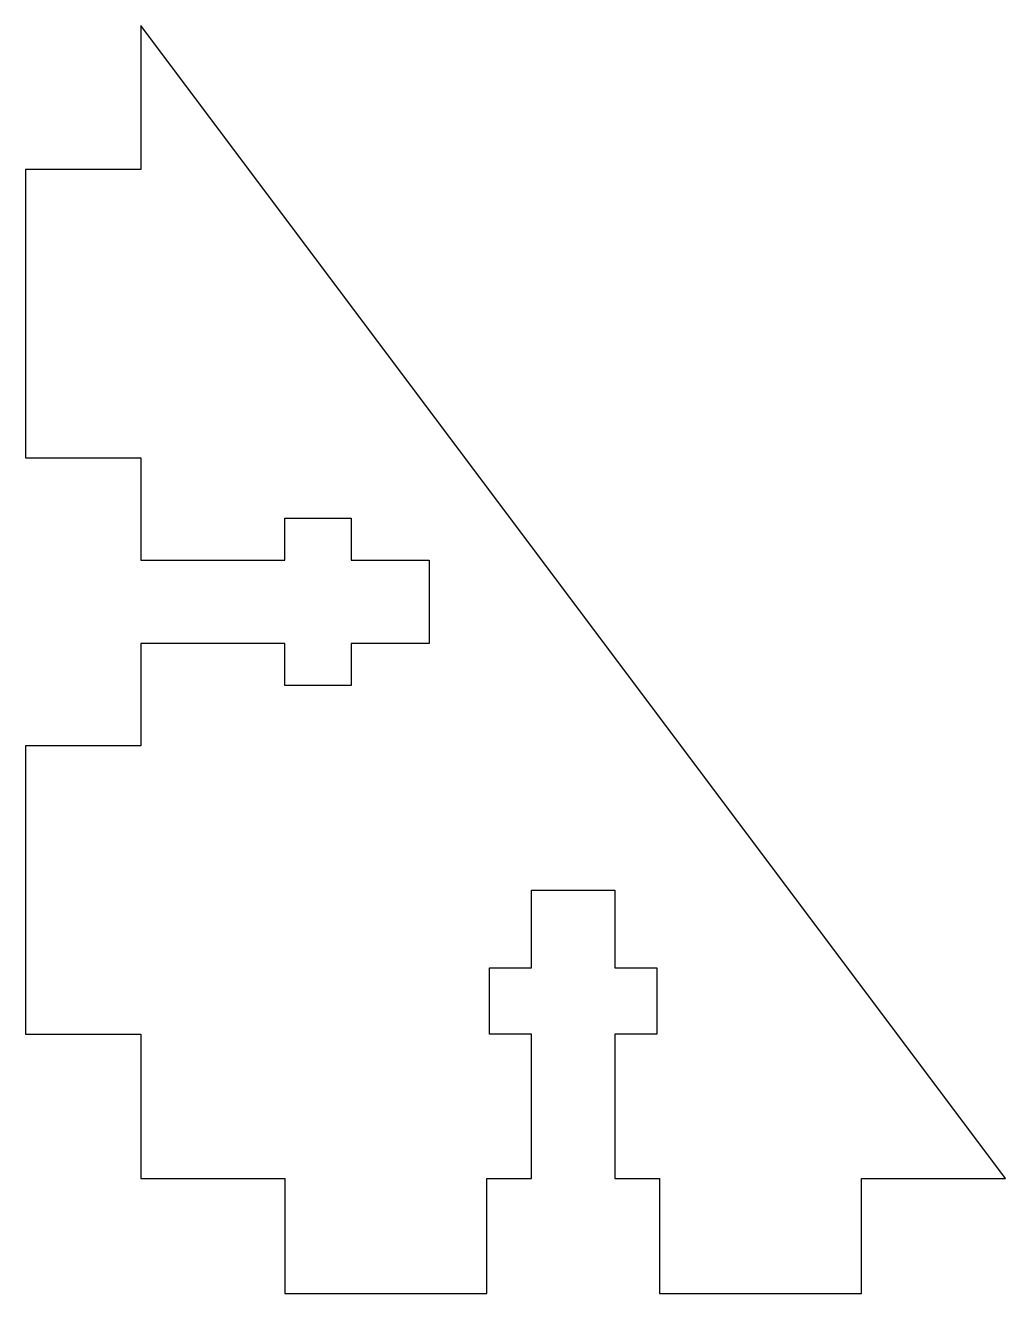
# Model space of a CAD drawing. Header units: millimetres. Extents: x -13.6 to 20.4, y -11.2 to 32.8.
import ezdxf

# ---------------------------------------------------------------- set-up
doc = ezdxf.new("R2010")
doc.units = ezdxf.units.MM

msp = doc.modelspace()

# ---------------------------------------------------------------- linework, layer by layer
msp.add_lwpolyline([(-9.6, 14.25), (-4.6, 14.25), (-4.6, 15.7), (-2.3, 15.7), (-2.3, 14.25), (0.4, 14.25), (0.4, 11.35), (-2.3, 11.35), (-2.3, 9.9), (-4.6, 9.9), (-4.6, 11.35), (-9.6, 11.35), (-9.6, 7.8), (-13.6, 7.8), (-13.6, -2.2), (-9.6, -2.2), (-9.6, -7.2), (-4.6, -7.2), (-4.6, -11.2), (2.4, -11.2), (2.4, -7.2), (3.95, -7.2), (3.95, -2.2), (2.5, -2.2), (2.5, 0.1), (3.95, 0.1), (3.95, 2.8), (6.85, 2.8), (6.85, 0.1), (8.3, 0.1), (8.3, -2.2), (6.85, -2.2), (6.85, -7.2), (8.4, -7.2), (8.4, -11.2), (15.4, -11.2), (15.4, -7.2), (20.4, -7.2), (-9.6, 32.8), (-9.6, 27.8), (-13.6, 27.8), (-13.6, 17.8), (-9.6, 17.8)], close=True)

doc.saveas('drawing.dxf')
